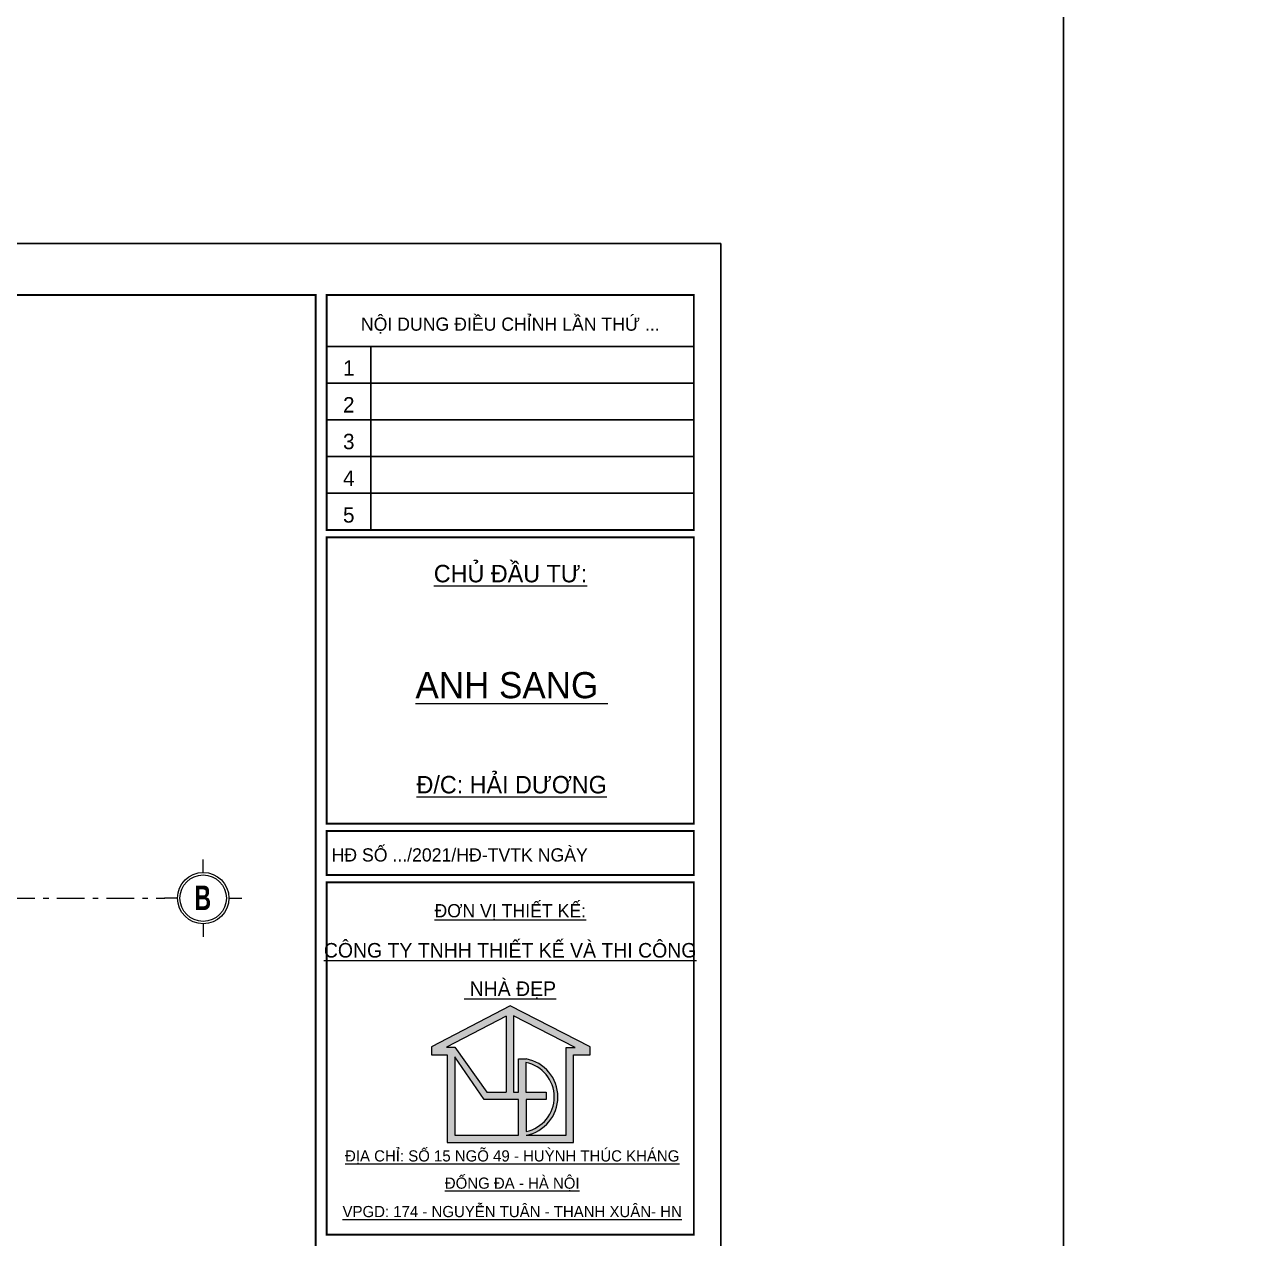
# Model space of a CAD drawing. Extents: x -2098986 to 943, y -1296280 to 73591.
# Drawn here: x -1684656 to -1674621, y -1062653 to -1052732 of the extents above; entities that cross this region are included whole.
import ezdxf
from ezdxf.enums import TextEntityAlignment as Align

# ---------------------------------------------------------------- set-up
doc = ezdxf.new("R2010")
doc.units = 0
doc.header["$LTSCALE"] = 150
doc.linetypes.add('_Tim', pattern=[9, 5, -1.5, 1, -1.5])
doc.layers.get('0').update_dxf_attribs({"lineweight": 18})
doc.layers.get('Defpoints').update_dxf_attribs({"lineweight": 18})
for name, color, linetype, lineweight in [('05.Text', 253, 'Continuous', 18), ('09.Hatch', 250, 'Continuous', 5), ('11.Khung bo', 32, 'Continuous', 50), ('12.Khung', 36, 'Continuous', 25), ('KCVN-THAY', 7, 'Continuous', 25), ('LS-TRUC', 108, '_Tim', 9)]:
    doc.layers.add(name, color=color, linetype=linetype, lineweight=lineweight)
doc.layers.add('DIM', color=1, linetype='Continuous')
doc.layers.add('LS-COC', color=11, linetype='Continuous')
doc.layers.add('Tpl_Bound', color=1, linetype='Continuous', plot=False)
doc.styles.add('AVANT', font='')
doc.styles.add('AVANTHB', font='')
doc.styles.add('VnAvantH', font='')
doc.styles.get('AVANT').set_extended_font_data('.VnAvant')
doc.styles.get('AVANTHB').set_extended_font_data('.VnAvantH', bold=True)
doc.styles.get('VnAvantH').set_extended_font_data('.VnAvantH')

# ---------------------------------------------------------------- blocks, each defined once
blk = doc.blocks.new('*U4')
at = {"layer": 'KCVN-THAY', "color": 140}
blk.add_lwpolyline([(214871.76, 86966.68), (215381.8, 86966.68), (215381.8, 86579.68), (214871.76, 86579.68)], close=True, dxfattribs=at)
blk = doc.blocks.new('100')
at = {"layer": '09.Hatch'}
h = blk.add_hatch(color=3, dxfattribs=at)
h.paths.add_polyline_path([(1897639, -927180), (1897639, -927287), (1897855, -927287), (1897855, -928484), (1898824, -928484), (1899574, -928484), (1899574, -927287), (1899801, -927287), (1899801, -927179), (1898713, -926620)])
h.paths.add_polyline_path([(1898756, -926756), (1899596, -927187), (1899473, -927187), (1899473, -928384), (1898929, -928384, 0.834181), (1898929, -927344), (1898824, -927344), (1898824, -927797), (1898756, -927797)], flags=16)
h.paths.add_polyline_path([(1898656, -927796), (1898393, -927796), (1897956, -927186), (1897843, -927186), (1898656, -926763)], flags=16)
h.paths.add_polyline_path([(1898929, -928333), (1898929, -927898), (1899202, -927898), (1899202, -927797), (1898924, -927797), (1898924, -927395, -0.822042)], flags=16)
h.paths.add_polyline_path([(1898357, -927898), (1898824, -927898), (1898824, -928384), (1897956, -928384), (1897956, -927316)], flags=16)
at = {"layer": '05.Text'}
for p, q in [((1898713, -926620), (1897639, -927180)), ((1898656, -926763), (1897843, -927186)), ((1898656, -926763), (1897843, -927186)), ((1898656, -926763), (1897843, -927186)), ((1898656, -926763), (1898656, -927796)), ((1898656, -926763), (1898656, -927796)), ((1898656, -926763), (1898656, -927796)), ((1899801, -927179), (1898713, -926620)), ((1899801, -927179), (1898713, -926620)), ((1899801, -927179), (1898713, -926620)), ((1899596, -927187), (1898756, -926756)), ((1898756, -926756), (1898756, -927797)), ((1899596, -927187), (1898756, -926756)), ((1898756, -926756), (1898756, -927797)), ((1899596, -927187), (1898756, -926756)), ((1898756, -926756), (1898756, -927797)), ((1897639, -927180), (1897639, -927287)), ((1897843, -927186), (1897956, -927186)), ((1897956, -927186), (1897956, -927186)), ((1897956, -927186), (1898393, -927796)), ((1899473, -928384), (1899473, -927187)), ((1899473, -927187), (1899596, -927187)), ((1899473, -928384), (1899473, -927187)), ((1899473, -927187), (1899596, -927187)), ((1899473, -928384), (1899473, -927187)), ((1899473, -927187), (1899596, -927187)), ((1899801, -927287), (1899801, -927179)), ((1899801, -927287), (1899801, -927179)), ((1899801, -927287), (1899801, -927179)), ((1897639, -927287), (1897855, -927287)), ((1897855, -927287), (1897855, -928484)), ((1897956, -927316), (1897956, -928384)), ((1898357, -927898), (1897956, -927316)), ((1898824, -927797), (1898824, -927344)), ((1898824, -927797), (1898824, -927344)), ((1898824, -927344), (1898929, -927344)), ((1898924, -927395), (1898924, -927797)), ((1899574, -928484), (1899574, -927287)), ((1899574, -927287), (1899801, -927287)), ((1898824, -927898), (1898357, -927898)), ((1898393, -927796), (1898656, -927796)), ((1898756, -927797), (1898824, -927797)), ((1898824, -928384), (1898824, -927898)), ((1898924, -927797), (1899202, -927797)), ((1899202, -927898), (1898929, -927898)), ((1898929, -927898), (1898929, -928333)), ((1899202, -927797), (1899202, -927898)), ((1897956, -928384), (1898824, -928384)), ((1898929, -928384), (1899473, -928384)), ((1897855, -928484), (1898824, -928484)), ((1898824, -928484), (1899574, -928484))]:
    blk.add_line(p, q, dxfattribs=at)
for radius, start, end in [(478, 281.4298, 79.1164), (478, 281.4298, 79.1164), (478, 281.4298, 79.1164), (528, 280.3316, 79.6684)]:
    blk.add_arc((1898834, -927864), radius, start, end, dxfattribs=at)
at = {"layer": '11.Khung bo', "const_width": 26.7}
for points in [[(1860913, -945240), (1860913, -916940), (1896063, -916940), (1896063, -945240)], [(1860913, -945240), (1860913, -916940), (1896063, -916940), (1896063, -945240)], [(1860913, -945240), (1860913, -916940), (1896063, -916940), (1896063, -945240)], [(1896213, -920140), (1896213, -916940), (1901213, -916940), (1901213, -920140)], [(1896213, -920140), (1896213, -916940), (1901213, -916940), (1901213, -920140)], [(1896213, -920140), (1896213, -916940), (1901213, -916940), (1901213, -920140)], [(1896213, -924140), (1901213, -924140), (1901213, -920240), (1896213, -920240)], [(1896213, -924140), (1901213, -924140), (1901213, -920240), (1896213, -920240)], [(1896213, -924140), (1901213, -924140), (1901213, -920240), (1896213, -920240)], [(1896213, -924840), (1901213, -924840), (1901213, -924240), (1896213, -924240)], [(1896213, -924840), (1901213, -924840), (1901213, -924240), (1896213, -924240)], [(1896213, -924840), (1901213, -924840), (1901213, -924240), (1896213, -924240)], [(1896213, -929740), (1901213, -929740), (1901213, -924940), (1896213, -924940)], [(1896213, -929740), (1901213, -929740), (1901213, -924940), (1896213, -924940)], [(1896213, -929740), (1901213, -929740), (1901213, -924940), (1896213, -924940)]]:
    blk.add_lwpolyline(points, close=True, dxfattribs=at)
at = {"layer": '12.Khung'}
for p, q in [((1896213, -917640), (1901213, -917640)), ((1896213, -917640), (1901213, -917640)), ((1896213, -917640), (1901213, -917640)), ((1896813, -920140), (1896813, -917640)), ((1896813, -920140), (1896813, -917640)), ((1896813, -920140), (1896813, -917640)), ((1896213, -918140), (1901213, -918140)), ((1896213, -918140), (1901213, -918140)), ((1896213, -918140), (1901213, -918140)), ((1896213, -918640), (1901213, -918640)), ((1896213, -918640), (1901213, -918640)), ((1896213, -918640), (1901213, -918640)), ((1896213, -919140), (1901213, -919140)), ((1896213, -919140), (1901213, -919140)), ((1896213, -919140), (1901213, -919140)), ((1896213, -919640), (1901213, -919640)), ((1896213, -919640), (1901213, -919640)), ((1896213, -919640), (1901213, -919640))]:
    blk.add_line(p, q, dxfattribs=at)
blk.add_lwpolyline([(1901579, -945940), (1901579, -916240), (1859580, -916240), (1859580, -945940)], close=True, dxfattribs=at)
blk.add_lwpolyline([(1901579, -945940), (1901579, -916240), (1859580, -916240), (1859580, -945940)], close=True, dxfattribs=at)
blk.add_lwpolyline([(1901579, -945940), (1901579, -916240), (1859580, -916240), (1859580, -945940)], close=True, dxfattribs=at)
at = {"layer": '05.Text', "style": 'VnAvantH'}
for s, p in [('Néi dung ®iÒu chØnh lÇn thø ...', (1898713, -917329)), ('H§ sè .../2021/H§-TVTK ngµy ', (1898057, -924540))]:
    blk.add_text(s, height=180, dxfattribs=at).set_placement(p, align=Align.MIDDLE)
at = {"layer": '05.Text'}
for s, height, style, p in [('1', 210, 'AVANT', (1896513, -918040)), ('2', 210, 'AVANT', (1896513, -918540)), ('3', 210, 'AVANT', (1896513, -919040)), ('4', 210, 'AVANT', (1896513, -919540)), ('5', 210, 'AVANT', (1896513, -920040)), ('%%uChñ ®Çu t\xad:', 237.6, 'VnAvantH', (1898716, -920853)), ('%%Uanh sang ', 356.4, 'VnAvantH', (1898732, -922432)), ('%%U®/c: h¶i d\xad¬ng', 237.6, 'VnAvantH', (1898732, -923728)), ('%%U®¬n vÞ thiÕt kÕ:', 180, 'VnAvantH', (1898713, -925416)), ('%%Uc«ng ty tnhh thiÕt kÕ vµ thi c«ng', 198, 'VnAvantH', (1898711, -925964)), ('%%U nhµ ®Ñp', 198, 'VnAvantH', (1898711, -926487)), ('%%U®Þa chØ: sè 15 ngâ 49 - huúnh thóc kh¸ng', 152.46, 'VnAvantH', (1898739, -928742)), ('%%U®èng ®a - hµ néi', 152.46, 'VnAvantH', (1898739, -929113)), ('%%Uvpgd: 174 - nguyÔn tu©n - thanh xu©n- hn', 152.46, 'VnAvantH', (1898739, -929500))]:
    blk.add_text(s, height=height, dxfattribs=dict(at, style=style)).set_placement(p, align=Align.CENTER)
blk = doc.blocks.new('DANHTRUC')
for p, q in [((980383, -947347), (980383, -947137)), ((979963, -947767), (979753, -947767)), ((980803, -947767), (981013, -947767)), ((980383, -948187), (980383, -948397))]:
    blk.add_line(p, q)
for radius in [420, 380]:
    blk.add_circle((980383, -947767), radius)
blk = doc.blocks.new('qqqe213123213')
at = {"layer": 'LS-TRUC', "ltscale": 0.3}
blk.add_line((-1941757, -1052204), (-1923057, -1052204), dxfattribs=at)
at = {"layer": '05.Text', "xscale": 0.5, "yscale": 0.5, "zscale": 0.5}
blk.add_blockref('DANHTRUC', (-2412933.7, -578320.7), dxfattribs=at)
at = {"layer": '05.Text', "style": 'AVANTHB', "width": 0.7}
blk.add_text('B', height=200, dxfattribs=at).set_placement((-1922812.8, -1052301.7))
blk = doc.blocks.new('qqwe213213123')
at = {"layer": 'DIM'}
blk.add_blockref('qqqe213123213', (239546, -7668), dxfattribs=at)

msp = doc.modelspace()

# ---------------------------------------------------------------- linework, layer by layer
at = {"layer": 'Tpl_Bound', "color": 1}
msp.add_lwpolyline([(-1704166.5, -1072342.5), (-1704166.5, -1054522.5), (-1678966.5, -1054522.5), (-1678966.5, -1072342.5)], close=True, dxfattribs=at)

# ---------------------------------------------------------------- block references
at = {"layer": '05.Text', "xscale": 0.6000055114637588, "yscale": 0.6000055114637588, "zscale": 0.6000055114637588}
msp.add_blockref('100', (-2819924.5, -504773.4), dxfattribs=at)
at = {"layer": 'Defpoints'}
for p, xscale, yscale, zscale in [((-14599072.9, -6269774.9), 60, 60, 60), ((-23163340.6, -9748442.8), 100, 100, 100)]:
    msp.add_blockref('*U4', p, dxfattribs=dict(at, xscale=xscale, yscale=yscale, zscale=zscale))
at = {"layer": 'LS-COC'}
msp.add_blockref('qqwe213213123', (0, 0.8), dxfattribs=at)

doc.saveas('drawing.dxf')
